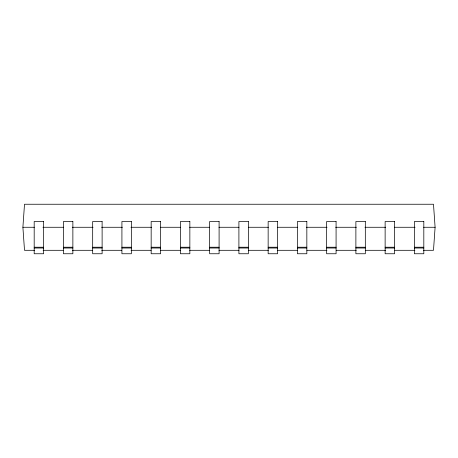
<?xml version="1.0" encoding="UTF-8"?>
<svg xmlns="http://www.w3.org/2000/svg" width="458" height="458" viewBox="0 0 458 458"><rect width="100%" height="100%" fill="white"/><g stroke="black" fill="none" stroke-linecap="round" stroke-linejoin="round"><path stroke-width="0.69" d="M34.522 250.303L24.509 250.303L22.9 227.271L24.509 204.245L433.491 204.245L435.1 227.271L433.491 250.303L423.478 250.303M22.9 227.271L34.35 227.271M42.938 227.271L63.691 227.271M72.278 227.271L93.031 227.271M101.619 227.271L122.372 227.271M130.959 227.271L151.713 227.271M160.3 227.271L180.338 227.271M189.641 227.271L209.678 227.271M218.981 227.271L239.019 227.271M248.322 227.271L268.359 227.271M277.663 227.271L297.7 227.271M306.288 227.271L327.041 227.271M335.628 227.271L356.381 227.271M364.969 227.271L385.722 227.271M394.309 227.271L415.062 227.271M423.65 227.271L435.1 227.271M34.184 247.228L43.625 247.228M63.427 247.228L72.868 247.228M92.676 247.228L102.117 247.228M121.92 247.228L131.36 247.228M151.163 247.228L160.609 247.228M180.412 247.228L189.852 247.228M209.655 247.228L219.096 247.228M238.904 247.228L248.345 247.228M268.148 247.228L277.588 247.228M297.391 247.228L306.837 247.228M326.64 247.228L336.08 247.228M355.883 247.228L365.324 247.228M385.132 247.228L394.573 247.228M414.375 247.228L423.816 247.228M34.184 248.013L43.625 248.013M63.427 248.013L72.868 248.013M92.676 248.013L102.117 248.013M121.92 248.013L131.36 248.013M151.163 248.013L160.609 248.013M180.412 248.013L189.852 248.013M209.655 248.013L219.096 248.013M238.904 248.013L248.345 248.013M268.148 248.013L277.588 248.013M297.391 248.013L306.837 248.013M326.64 248.013L336.08 248.013M355.883 248.013L365.324 248.013M385.132 248.013L394.573 248.013M414.375 248.013L423.816 248.013M43.098 250.303L63.118 250.303M72.416 250.303L92.436 250.303M101.728 250.303L121.748 250.303M131.045 250.303L151.066 250.303M160.357 250.303L180.378 250.303M189.675 250.303L209.695 250.303M218.993 250.303L239.007 250.303M248.305 250.303L268.325 250.303M277.622 250.303L297.643 250.303M306.934 250.303L326.955 250.303M336.252 250.303L356.272 250.303M365.564 250.303L385.584 250.303M394.882 250.303L414.902 250.303M43.625 221.517L34.184 221.517L34.184 253.755L43.625 253.755L43.625 221.517M72.868 221.517L63.427 221.517L63.427 253.755L72.868 253.755L72.868 221.517M102.117 221.517L92.676 221.517L92.676 253.755L102.117 253.755L102.117 221.517M131.36 221.517L121.92 221.517L121.92 253.755L131.36 253.755L131.36 221.517M160.609 221.517L151.163 221.517L151.163 253.755L160.609 253.755L160.609 221.517M189.852 221.517L180.412 221.517L180.412 253.755L189.852 253.755L189.852 221.517M219.096 221.517L209.655 221.517L209.655 253.755L219.096 253.755L219.096 221.517M248.345 221.517L238.904 221.517L238.904 253.755L248.345 253.755L248.345 221.517M277.588 221.517L268.148 221.517L268.148 253.755L277.588 253.755L277.588 221.517M306.837 221.517L297.391 221.517L297.391 253.755L306.837 253.755L306.837 221.517M336.08 221.517L326.64 221.517L326.64 253.755L336.08 253.755L336.08 221.517M365.324 221.517L355.883 221.517L355.883 253.755L365.324 253.755L365.324 221.517M394.573 221.517L385.132 221.517L385.132 253.755L394.573 253.755L394.573 221.517M423.816 221.517L414.375 221.517L414.375 253.755L423.816 253.755L423.816 221.517"/></g></svg>
